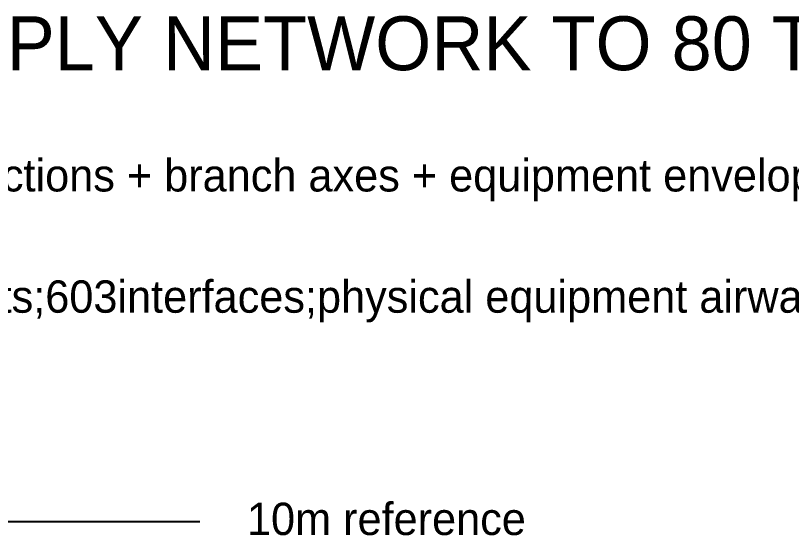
# Model space of a CAD drawing. Header units: metres. Extents: x 0.2 to 42.3, y 0.9 to 39.
# Drawn here: x 9.27 to 20.78, y 31.29 to 39.01 of the extents above; entities that cross this region are included whole.
import ezdxf

# ---------------------------------------------------------------- set-up
doc = ezdxf.new("R2010")
doc.units = ezdxf.units.M
doc.layers.add('BSA_SECTION_REFERENCE', color=7, linetype='Continuous')

msp = doc.modelspace()

# ---------------------------------------------------------------- linework, layer by layer
at = {"layer": 'BSA_SECTION_REFERENCE'}
msp.add_line((2, 31.5), (12, 31.5), dxfattribs=at)

# ---------------------------------------------------------------- texts
for s, height, p in [('LOGICAL SUPPLY NETWORK TO 80 TERMINAL CONNECTIONS', 0.8, (2, 38.2)), ('Main/reducer material sections + branch axes + equipment envelopes | 1:200', 0.48, (2, 36.4)), ('One logical tree;1287ports;603interfaces;physical equipment airways unverified', 0.48, (2, 34.6)), ('10m reference', 0.48, (12.7, 31.3))]:
    msp.add_text(s, height=height).set_placement(p)

doc.saveas('drawing.dxf')
